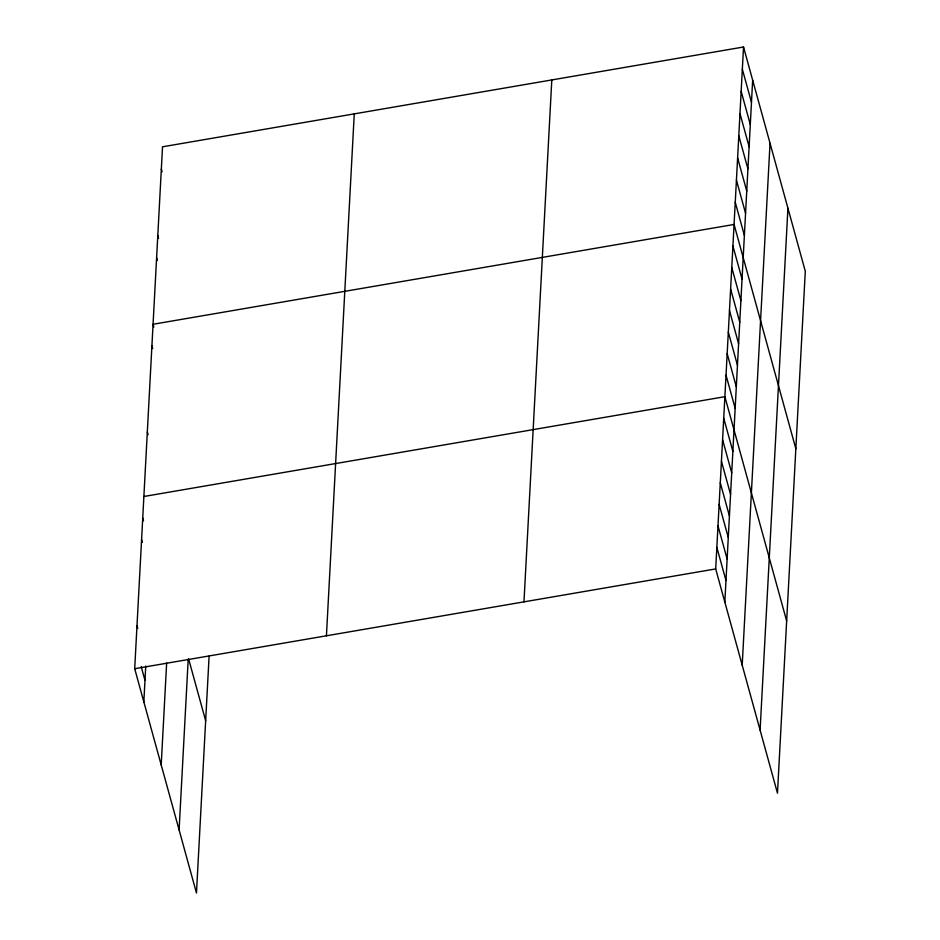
<?xml version="1.0" encoding="UTF-8"?>
<svg xmlns="http://www.w3.org/2000/svg" width="940" height="940" viewBox="0 0 940 940"><rect width="100%" height="100%" fill="white"/><g stroke="black" fill="none" stroke-linecap="round" stroke-linejoin="round"><path stroke-width="1.41" d="M209.103 656.179L196.472 893L134.702 668.728L162.526 146.804L743.528 47L805.298 271.272L777.474 793.195L715.693 568.923L743.528 47M143.832 701.898L145.747 666.014M161.21 764.96L166.638 663.053M179.105 829.938L188.212 659.14M326.427 635.793L354.262 113.869M523.968 601.859L551.803 79.935M724.834 602.093L752.658 80.17M742.201 665.156L770.036 143.233M760.096 730.133L787.932 208.21M143.879 496.496L724.881 396.692L786.651 620.952M134.702 668.728L715.693 568.923M742.341 69.184L751.483 102.343M741.167 91.368L750.296 124.527M739.98 113.54L749.11 146.71M738.793 135.724L747.934 168.895M737.618 157.908L746.748 191.079M736.431 180.092L745.561 213.263M735.245 202.276L744.386 235.435M795.839 448.721L734.07 224.46L153.067 324.265L153.831 327.026M732.918 245.986L742.048 279.145M731.766 267.512L740.908 300.683M730.627 289.038L739.757 322.209M729.475 310.576L738.605 343.735M728.324 332.102L737.465 365.272M727.172 353.628L736.314 386.798M726.033 375.166L735.162 408.324M723.73 418.218L732.871 451.388M722.59 439.744L731.72 472.914M721.438 461.281L730.568 494.44M720.287 482.808L729.428 515.978M719.135 504.334L728.277 537.504M717.995 525.871L727.125 559.03M716.844 547.397L725.986 580.567M161.351 168.988L162.103 171.75M157.803 235.529L158.554 238.302M156.616 257.713L157.38 260.474M151.916 345.791L152.679 348.552M147.321 431.906L148.085 434.668M188.658 659.069L205.66 720.769M142.739 518.022L143.491 520.795M141.588 539.56L142.351 542.321M136.993 625.676L137.757 628.437M141.176 666.554L144.983 680.372"/></g></svg>
